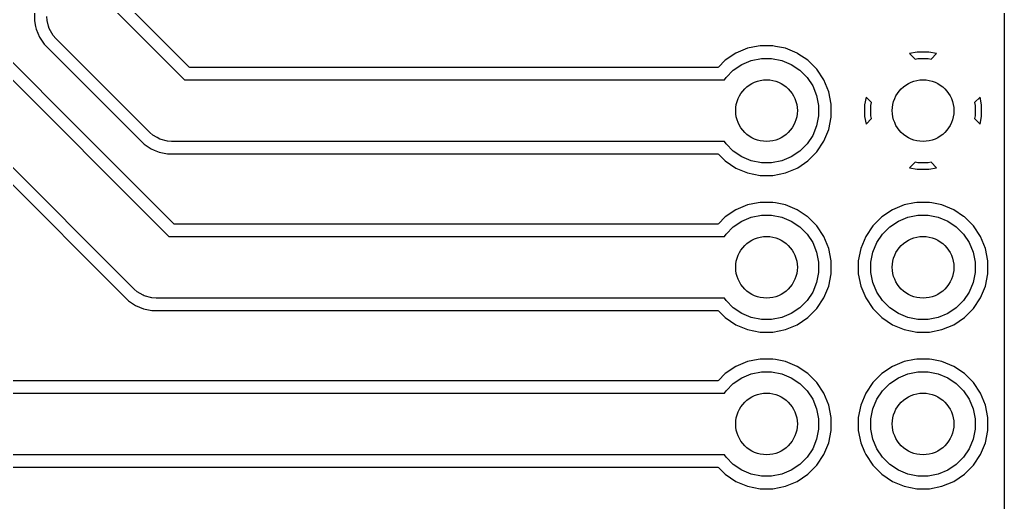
# Model space of a CAD drawing. Extents: x 1.77 to 4.61, y -4.15 to -1.95.
# Drawn here: x 3.983 to 4.612, y -3.75 to -3.442 of the extents above; entities that cross this region are included whole.
import ezdxf

# ---------------------------------------------------------------- set-up
doc = ezdxf.new("R2010")
doc.units = 0
doc.header["$MEASUREMENT"] = 0
doc.layers.add('BLACK', color=7, linetype='CONTINUOUS')

msp = doc.modelspace()

# ---------------------------------------------------------------- linework, layer by layer
at = {"layer": 'BLACK', "linetype": 'CONTINUOUS'}
for p, q in [((4.61189, -1.95045), (4.61189, -4.14955)), ((4.03969, -3.43185), (4.08815, -3.48031)), ((4.09129, -3.47229), (4.04771, -3.42871)), ((3.99242, -3.43728), (3.99242, -3.44272)), ((4.00048, -3.44257), (4.00031, -3.44)), ((3.99242, -3.44272), (3.99312, -3.44624)), ((3.99312, -3.44624), (3.99348, -3.44804)), ((4.00142, -3.44608), (4.00048, -3.44257)), ((4.00048, -3.44257), (4.00048, -3.44257)), ((4.00181, -3.44753), (4.00142, -3.44608)), ((3.99348, -3.44804), (3.99348, -3.44804)), ((3.99348, -3.44804), (3.99556, -3.45306)), ((4.00438, -3.45198), (4.00181, -3.44753)), ((4.00608, -3.45392), (4.00438, -3.45198)), ((4.00438, -3.45198), (4.00438, -3.45198)), ((4.02475, -3.51575), (3.96758, -3.45858)), ((3.99556, -3.45306), (3.99858, -3.45758)), ((3.99858, -3.45758), (3.99858, -3.45758)), ((3.99858, -3.45758), (4.05858, -3.51758)), ((4.06608, -3.51392), (4.00608, -3.45392)), ((4.45461, -3.4589), (4.44794, -3.46023)), ((4.45593, -3.45864), (4.45461, -3.4589)), ((4.46407, -3.45864), (4.45593, -3.45864)), ((4.46565, -3.45896), (4.46407, -3.45864)), ((4.47206, -3.46023), (4.46565, -3.45896)), ((4.44041, -3.46335), (4.43364, -3.46787)), ((4.44794, -3.46023), (4.44041, -3.46335)), ((4.44794, -3.46023), (4.44794, -3.46023)), ((4.47959, -3.46335), (4.47206, -3.46023)), ((4.47206, -3.46023), (4.47206, -3.46023)), ((4.47993, -3.46357), (4.47959, -3.46335)), ((4.48005, -3.46365), (4.47993, -3.46357)), ((4.48636, -3.46787), (4.48005, -3.46365)), ((4.55632, -3.4626), (4.55141, -3.46357)), ((4.55141, -3.46357), (4.5549, -3.46706)), ((4.56368, -3.4626), (4.55632, -3.4626)), ((4.56859, -3.46357), (4.56368, -3.4626)), ((4.5651, -3.46706), (4.56859, -3.46357)), ((3.96392, -3.46608), (4.07815, -3.58031)), ((4.43364, -3.46787), (4.42922, -3.47229)), ((4.43877, -3.47413), (4.44422, -3.47049)), ((4.44422, -3.47049), (4.45029, -3.46798)), ((4.45029, -3.46798), (4.45672, -3.4667)), ((4.45672, -3.4667), (4.46328, -3.4667)), ((4.46328, -3.4667), (4.46971, -3.46798)), ((4.46971, -3.46798), (4.47578, -3.47049)), ((4.47578, -3.47049), (4.48123, -3.47413)), ((4.49213, -3.47364), (4.48636, -3.46787)), ((4.5549, -3.46706), (4.55672, -3.4667)), ((4.55672, -3.4667), (4.56328, -3.4667)), ((4.56328, -3.4667), (4.5651, -3.46706)), ((4.09161, -3.47242), (4.09129, -3.47229)), ((4.4289, -3.47242), (4.09161, -3.47242)), ((4.42922, -3.47229), (4.4289, -3.47242)), ((4.43413, -3.47877), (4.43877, -3.47413)), ((4.48123, -3.47413), (4.48587, -3.47877)), ((4.49665, -3.48041), (4.49213, -3.47364)), ((4.08815, -3.48031), (4.4331, -3.48031)), ((4.4331, -3.48031), (4.43413, -3.47877)), ((4.48587, -3.47877), (4.48951, -3.48422)), ((4.48951, -3.48422), (4.49202, -3.49029)), ((4.49977, -3.48794), (4.49665, -3.48041)), ((4.49202, -3.49029), (4.4933, -3.49672)), ((4.50136, -3.49593), (4.49977, -3.48794)), ((4.4933, -3.49672), (4.4933, -3.50328)), ((4.50136, -3.49632), (4.50136, -3.49593)), ((4.50136, -3.50407), (4.50136, -3.49632)), ((4.52357, -3.49141), (4.5226, -3.49632)), ((4.5226, -3.49632), (4.5226, -3.50368)), ((4.52706, -3.4949), (4.52357, -3.49141)), ((4.5267, -3.49672), (4.52706, -3.4949)), ((4.5267, -3.50328), (4.5267, -3.49672)), ((4.59643, -3.49141), (4.59294, -3.4949)), ((4.59294, -3.4949), (4.5933, -3.49672)), ((4.5933, -3.49672), (4.5933, -3.50328)), ((4.5974, -3.49632), (4.59643, -3.49141)), ((4.5974, -3.50368), (4.5974, -3.49632)), ((4.05608, -3.61392), (3.94185, -3.49969)), ((4.4933, -3.50328), (4.49202, -3.50971)), ((4.52706, -3.5051), (4.5267, -3.50328)), ((4.5933, -3.50328), (4.59294, -3.5051)), ((3.93871, -3.50771), (4.05242, -3.62142)), ((4.49977, -3.51206), (4.50136, -3.50407)), ((4.5226, -3.50368), (4.52357, -3.50859)), ((4.52357, -3.50859), (4.52706, -3.5051)), ((4.59294, -3.5051), (4.59643, -3.50859)), ((4.59643, -3.50859), (4.5974, -3.50368)), ((4.08129, -3.57229), (4.02475, -3.51575)), ((4.06802, -3.51562), (4.06608, -3.51392)), ((4.07077, -3.51721), (4.06802, -3.51562)), ((4.06802, -3.51562), (4.06802, -3.51562)), ((4.48951, -3.51578), (4.48587, -3.52123)), ((4.49202, -3.50971), (4.48951, -3.51578)), ((4.49665, -3.51959), (4.49977, -3.51206)), ((4.05858, -3.51758), (4.06242, -3.52142)), ((4.06242, -3.52142), (4.06694, -3.52444)), ((4.07247, -3.51819), (4.07077, -3.51721)), ((4.07743, -3.51952), (4.07247, -3.51819)), ((4.08, -3.51969), (4.07743, -3.51952)), ((4.07743, -3.51952), (4.07743, -3.51952)), ((4.4331, -3.51969), (4.08, -3.51969)), ((4.43413, -3.52123), (4.4331, -3.51969)), ((4.43877, -3.52587), (4.43413, -3.52123)), ((4.48587, -3.52123), (4.48123, -3.52587)), ((4.49213, -3.52636), (4.49665, -3.51959)), ((4.06694, -3.52444), (4.06883, -3.52522)), ((4.06883, -3.52522), (4.07196, -3.52652)), ((4.07196, -3.52652), (4.07302, -3.52673)), ((4.07302, -3.52673), (4.07728, -3.52758)), ((4.07728, -3.52758), (4.4289, -3.52758)), ((4.4289, -3.52758), (4.42922, -3.52771)), ((4.42922, -3.52771), (4.43364, -3.53213)), ((4.44422, -3.52951), (4.43877, -3.52587)), ((4.48123, -3.52587), (4.47578, -3.52951)), ((4.48636, -3.53213), (4.49213, -3.52636)), ((4.43364, -3.53213), (4.44041, -3.53665)), ((4.45029, -3.53202), (4.44422, -3.52951)), ((4.45672, -3.5333), (4.45029, -3.53202)), ((4.46328, -3.5333), (4.45672, -3.5333)), ((4.46971, -3.53202), (4.46328, -3.5333)), ((4.47578, -3.52951), (4.46971, -3.53202)), ((4.47993, -3.53643), (4.48636, -3.53213)), ((4.5549, -3.53294), (4.55141, -3.53643)), ((4.55672, -3.5333), (4.5549, -3.53294)), ((4.56328, -3.5333), (4.55672, -3.5333)), ((4.5651, -3.53294), (4.56328, -3.5333)), ((4.56859, -3.53643), (4.5651, -3.53294)), ((4.44041, -3.53665), (4.44794, -3.53977)), ((4.44794, -3.53977), (4.45593, -3.54136)), ((4.46407, -3.54136), (4.47206, -3.53977)), ((4.47206, -3.53977), (4.47959, -3.53665)), ((4.47959, -3.53665), (4.47993, -3.53643)), ((4.55141, -3.53643), (4.55632, -3.5374)), ((4.55632, -3.5374), (4.56368, -3.5374)), ((4.56368, -3.5374), (4.56859, -3.53643)), ((4.45593, -3.54136), (4.45593, -3.54136)), ((4.45593, -3.54136), (4.46407, -3.54136)), ((4.46407, -3.54136), (4.46407, -3.54136)), ((4.45461, -3.5589), (4.44794, -3.56023)), ((4.45593, -3.55864), (4.45461, -3.5589)), ((4.46407, -3.55864), (4.45593, -3.55864)), ((4.46565, -3.55896), (4.46407, -3.55864)), ((4.47206, -3.56023), (4.46565, -3.55896)), ((4.55461, -3.5589), (4.54794, -3.56023)), ((4.55593, -3.55864), (4.55461, -3.5589)), ((4.56407, -3.55864), (4.55593, -3.55864)), ((4.56565, -3.55896), (4.56407, -3.55864)), ((4.57206, -3.56023), (4.56565, -3.55896)), ((4.44041, -3.56335), (4.43364, -3.56787)), ((4.44794, -3.56023), (4.44041, -3.56335)), ((4.44794, -3.56023), (4.44794, -3.56023)), ((4.47959, -3.56335), (4.47206, -3.56023)), ((4.47206, -3.56023), (4.47206, -3.56023)), ((4.48592, -3.56758), (4.47959, -3.56335)), ((4.54041, -3.56335), (4.53364, -3.56787)), ((4.54794, -3.56023), (4.54041, -3.56335)), ((4.54794, -3.56023), (4.54794, -3.56023)), ((4.57959, -3.56335), (4.57206, -3.56023)), ((4.57206, -3.56023), (4.57206, -3.56023)), ((4.58592, -3.56758), (4.57959, -3.56335)), ((4.08161, -3.57242), (4.08129, -3.57229)), ((4.4289, -3.57242), (4.08161, -3.57242)), ((4.42922, -3.57229), (4.4289, -3.57242)), ((4.43364, -3.56787), (4.42922, -3.57229)), ((4.43877, -3.57413), (4.44422, -3.57049)), ((4.44422, -3.57049), (4.45029, -3.56798)), ((4.45029, -3.56798), (4.45672, -3.5667)), ((4.45672, -3.5667), (4.46328, -3.5667)), ((4.46328, -3.5667), (4.46971, -3.56798)), ((4.46971, -3.56798), (4.47578, -3.57049)), ((4.47578, -3.57049), (4.48123, -3.57413)), ((4.48636, -3.56787), (4.48592, -3.56758)), ((4.49213, -3.57364), (4.48636, -3.56787)), ((4.53364, -3.56787), (4.52787, -3.57364)), ((4.53877, -3.57413), (4.54422, -3.57049)), ((4.54422, -3.57049), (4.55029, -3.56798)), ((4.55029, -3.56798), (4.55672, -3.5667)), ((4.55672, -3.5667), (4.56328, -3.5667)), ((4.56328, -3.5667), (4.56971, -3.56798)), ((4.56971, -3.56798), (4.57578, -3.57049)), ((4.57578, -3.57049), (4.58123, -3.57413)), ((4.58636, -3.56787), (4.58592, -3.56758)), ((4.59213, -3.57364), (4.58636, -3.56787)), ((4.4331, -3.58031), (4.43413, -3.57877)), ((4.43413, -3.57877), (4.43877, -3.57413)), ((4.48123, -3.57413), (4.48587, -3.57877)), ((4.48587, -3.57877), (4.48951, -3.58422)), ((4.49665, -3.58041), (4.49213, -3.57364)), ((4.52787, -3.57364), (4.52335, -3.58041)), ((4.53049, -3.58422), (4.53413, -3.57877)), ((4.53413, -3.57877), (4.53877, -3.57413)), ((4.58123, -3.57413), (4.58587, -3.57877)), ((4.58587, -3.57877), (4.58951, -3.58422)), ((4.59665, -3.58041), (4.59213, -3.57364)), ((4.07815, -3.58031), (4.4331, -3.58031)), ((4.48951, -3.58422), (4.49202, -3.59029)), ((4.49977, -3.58794), (4.49665, -3.58041)), ((4.52335, -3.58041), (4.52023, -3.58794)), ((4.52798, -3.59029), (4.53049, -3.58422)), ((4.58951, -3.58422), (4.59202, -3.59029)), ((4.59977, -3.58794), (4.59665, -3.58041)), ((4.49202, -3.59029), (4.4933, -3.59672)), ((4.50136, -3.59593), (4.49977, -3.58794)), ((4.52023, -3.58794), (4.51864, -3.59593)), ((4.52023, -3.58794), (4.52023, -3.58794)), ((4.5267, -3.59672), (4.52798, -3.59029)), ((4.59202, -3.59029), (4.5933, -3.59672)), ((4.60136, -3.59593), (4.59977, -3.58794)), ((4.4933, -3.59672), (4.4933, -3.60328)), ((4.50136, -3.60407), (4.50136, -3.59593)), ((4.51864, -3.59593), (4.51864, -3.60407)), ((4.5267, -3.60328), (4.5267, -3.59672)), ((4.5933, -3.59672), (4.5933, -3.60328)), ((4.60136, -3.60407), (4.60136, -3.59593)), ((4.4933, -3.60328), (4.49202, -3.60971)), ((4.52798, -3.60971), (4.5267, -3.60328)), ((4.5933, -3.60328), (4.59202, -3.60971)), ((4.49202, -3.60971), (4.48951, -3.61578)), ((4.49977, -3.61206), (4.50136, -3.60407)), ((4.51864, -3.60407), (4.52023, -3.61206)), ((4.53049, -3.61578), (4.52798, -3.60971)), ((4.59202, -3.60971), (4.58951, -3.61578)), ((4.59977, -3.61206), (4.60136, -3.60407)), ((4.05802, -3.61562), (4.05608, -3.61392)), ((4.06173, -3.61776), (4.05802, -3.61562)), ((4.05802, -3.61562), (4.05802, -3.61562)), ((4.48951, -3.61578), (4.48587, -3.62123)), ((4.49665, -3.61959), (4.49977, -3.61206)), ((4.52023, -3.61206), (4.52023, -3.61206)), ((4.52023, -3.61206), (4.52335, -3.61959)), ((4.53413, -3.62123), (4.53049, -3.61578)), ((4.58951, -3.61578), (4.58587, -3.62123)), ((4.59665, -3.61959), (4.59977, -3.61206)), ((4.05242, -3.62142), (4.05694, -3.62444)), ((4.06247, -3.61819), (4.06173, -3.61776)), ((4.06743, -3.61952), (4.06247, -3.61819)), ((4.07, -3.61969), (4.06743, -3.61952)), ((4.06743, -3.61952), (4.06743, -3.61952)), ((4.4331, -3.61969), (4.07, -3.61969)), ((4.43413, -3.62123), (4.4331, -3.61969)), ((4.43877, -3.62587), (4.43413, -3.62123)), ((4.48587, -3.62123), (4.48123, -3.62587)), ((4.49213, -3.62636), (4.49665, -3.61959)), ((4.52335, -3.61959), (4.52787, -3.62636)), ((4.53877, -3.62587), (4.53413, -3.62123)), ((4.58587, -3.62123), (4.58123, -3.62587)), ((4.59213, -3.62636), (4.59665, -3.61959)), ((4.05694, -3.62444), (4.06196, -3.62652)), ((4.06196, -3.62652), (4.06728, -3.62758)), ((4.06728, -3.62758), (4.06728, -3.62758)), ((4.06728, -3.62758), (4.4289, -3.62758)), ((4.4289, -3.62758), (4.42922, -3.62771)), ((4.42922, -3.62771), (4.43364, -3.63213)), ((4.44422, -3.62951), (4.43877, -3.62587)), ((4.48123, -3.62587), (4.47578, -3.62951)), ((4.48636, -3.63213), (4.49213, -3.62636)), ((4.52787, -3.62636), (4.52787, -3.62636)), ((4.52787, -3.62636), (4.53364, -3.63213)), ((4.54422, -3.62951), (4.53877, -3.62587)), ((4.58123, -3.62587), (4.57578, -3.62951)), ((4.58636, -3.63213), (4.59213, -3.62636)), ((4.43364, -3.63213), (4.44041, -3.63665)), ((4.45029, -3.63202), (4.44422, -3.62951)), ((4.45672, -3.6333), (4.45029, -3.63202)), ((4.46328, -3.6333), (4.45672, -3.6333)), ((4.46971, -3.63202), (4.46328, -3.6333)), ((4.47578, -3.62951), (4.46971, -3.63202)), ((4.47959, -3.63665), (4.48636, -3.63213)), ((4.53364, -3.63213), (4.54041, -3.63665)), ((4.55029, -3.63202), (4.54422, -3.62951)), ((4.55672, -3.6333), (4.55029, -3.63202)), ((4.56328, -3.6333), (4.55672, -3.6333)), ((4.56971, -3.63202), (4.56328, -3.6333)), ((4.57578, -3.62951), (4.56971, -3.63202)), ((4.57959, -3.63665), (4.58636, -3.63213)), ((4.44041, -3.63665), (4.44794, -3.63977)), ((4.44794, -3.63977), (4.45593, -3.64136)), ((4.45593, -3.64136), (4.45593, -3.64136)), ((4.45593, -3.64136), (4.46407, -3.64136)), ((4.46407, -3.64136), (4.47206, -3.63977)), ((4.46407, -3.64136), (4.46407, -3.64136)), ((4.47206, -3.63977), (4.47959, -3.63665)), ((4.54041, -3.63665), (4.54794, -3.63977)), ((4.54794, -3.63977), (4.55593, -3.64136)), ((4.55593, -3.64136), (4.55593, -3.64136)), ((4.55593, -3.64136), (4.56407, -3.64136)), ((4.56407, -3.64136), (4.57206, -3.63977)), ((4.56407, -3.64136), (4.56407, -3.64136)), ((4.57206, -3.63977), (4.57959, -3.63665)), ((4.44794, -3.66023), (4.44041, -3.66335)), ((4.45461, -3.6589), (4.44794, -3.66023)), ((4.44794, -3.66023), (4.44794, -3.66023)), ((4.45593, -3.65864), (4.45461, -3.6589)), ((4.46407, -3.65864), (4.45593, -3.65864)), ((4.46565, -3.65896), (4.46407, -3.65864)), ((4.47206, -3.66023), (4.46565, -3.65896)), ((4.47959, -3.66335), (4.47206, -3.66023)), ((4.47206, -3.66023), (4.47206, -3.66023)), ((4.54794, -3.66023), (4.54041, -3.66335)), ((4.55461, -3.6589), (4.54794, -3.66023)), ((4.54794, -3.66023), (4.54794, -3.66023)), ((4.55593, -3.65864), (4.55461, -3.6589)), ((4.56407, -3.65864), (4.55593, -3.65864)), ((4.56565, -3.65896), (4.56407, -3.65864)), ((4.57206, -3.66023), (4.56565, -3.65896)), ((4.57959, -3.66335), (4.57206, -3.66023)), ((4.57206, -3.66023), (4.57206, -3.66023)), ((4.44041, -3.66335), (4.43364, -3.66787)), ((4.45029, -3.66798), (4.45672, -3.6667)), ((4.45672, -3.6667), (4.46328, -3.6667)), ((4.46328, -3.6667), (4.46971, -3.66798)), ((4.48636, -3.66787), (4.47959, -3.66335)), ((4.54041, -3.66335), (4.53364, -3.66787)), ((4.55029, -3.66798), (4.55672, -3.6667)), ((4.55672, -3.6667), (4.56328, -3.6667)), ((4.56328, -3.6667), (4.56971, -3.66798)), ((4.58636, -3.66787), (4.57959, -3.66335)), ((4.4289, -3.67242), (3.82045, -3.67242)), ((4.42922, -3.67229), (4.4289, -3.67242)), ((4.43364, -3.66787), (4.42922, -3.67229)), ((4.43877, -3.67413), (4.44422, -3.67049)), ((4.44422, -3.67049), (4.45029, -3.66798)), ((4.46971, -3.66798), (4.47578, -3.67049)), ((4.47578, -3.67049), (4.48123, -3.67413)), ((4.49213, -3.67364), (4.48636, -3.66787)), ((4.48636, -3.66787), (4.48636, -3.66787)), ((4.53364, -3.66787), (4.52787, -3.67364)), ((4.53877, -3.67413), (4.54422, -3.67049)), ((4.54422, -3.67049), (4.55029, -3.66798)), ((4.56971, -3.66798), (4.57578, -3.67049)), ((4.57578, -3.67049), (4.58123, -3.67413)), ((4.59213, -3.67364), (4.58636, -3.66787)), ((4.58636, -3.66787), (4.58636, -3.66787)), ((4.4331, -3.68031), (4.43413, -3.67877)), ((4.43413, -3.67877), (4.43877, -3.67413)), ((4.48123, -3.67413), (4.48587, -3.67877)), ((4.48587, -3.67877), (4.48951, -3.68422)), ((4.49665, -3.68041), (4.49213, -3.67364)), ((4.52787, -3.67364), (4.52335, -3.68041)), ((4.53049, -3.68422), (4.53413, -3.67877)), ((4.53413, -3.67877), (4.53877, -3.67413)), ((4.58123, -3.67413), (4.58587, -3.67877)), ((4.58587, -3.67877), (4.58951, -3.68422)), ((4.59665, -3.68041), (4.59213, -3.67364)), ((2.56, -3.68031), (4.4331, -3.68031)), ((4.48951, -3.68422), (4.49202, -3.69029)), ((4.49977, -3.68794), (4.49665, -3.68041)), ((4.52335, -3.68041), (4.52023, -3.68794)), ((4.52798, -3.69029), (4.53049, -3.68422)), ((4.58951, -3.68422), (4.59202, -3.69029)), ((4.59977, -3.68794), (4.59665, -3.68041)), ((4.49202, -3.69029), (4.4933, -3.69672)), ((4.50136, -3.69593), (4.49977, -3.68794)), ((4.52023, -3.68794), (4.51864, -3.69593)), ((4.52023, -3.68794), (4.52023, -3.68794)), ((4.5267, -3.69672), (4.52798, -3.69029)), ((4.59202, -3.69029), (4.5933, -3.69672)), ((4.60136, -3.69593), (4.59977, -3.68794)), ((4.4933, -3.69672), (4.4933, -3.70328)), ((4.50136, -3.70407), (4.50136, -3.69593)), ((4.51864, -3.69593), (4.51864, -3.70407)), ((4.5267, -3.70328), (4.5267, -3.69672)), ((4.5933, -3.69672), (4.5933, -3.70328)), ((4.60136, -3.70407), (4.60136, -3.69593)), ((4.4933, -3.70328), (4.49202, -3.70971)), ((4.49977, -3.71206), (4.50136, -3.70407)), ((4.51864, -3.70407), (4.52023, -3.71206)), ((4.52798, -3.70971), (4.5267, -3.70328)), ((4.5933, -3.70328), (4.59202, -3.70971)), ((4.59977, -3.71206), (4.60136, -3.70407)), ((4.49202, -3.70971), (4.48951, -3.71578)), ((4.53049, -3.71578), (4.52798, -3.70971)), ((4.59202, -3.70971), (4.58951, -3.71578)), ((4.48951, -3.71578), (4.48587, -3.72123)), ((4.49665, -3.71959), (4.49977, -3.71206)), ((4.52023, -3.71206), (4.52023, -3.71206)), ((4.52023, -3.71206), (4.52264, -3.71789)), ((4.53413, -3.72123), (4.53049, -3.71578)), ((4.58951, -3.71578), (4.58587, -3.72123)), ((4.59665, -3.71959), (4.59977, -3.71206)), ((4.4331, -3.71969), (2.56815, -3.71969)), ((4.43413, -3.72123), (4.4331, -3.71969)), ((4.43877, -3.72587), (4.43413, -3.72123)), ((4.48587, -3.72123), (4.48123, -3.72587)), ((4.49213, -3.72636), (4.49665, -3.71959)), ((4.52264, -3.71789), (4.52335, -3.71959)), ((4.52335, -3.71959), (4.52787, -3.72636)), ((4.53877, -3.72587), (4.53413, -3.72123)), ((4.58587, -3.72123), (4.58123, -3.72587)), ((4.59213, -3.72636), (4.59665, -3.71959)), ((2.57161, -3.72758), (4.4289, -3.72758)), ((4.4289, -3.72758), (4.42922, -3.72771)), ((4.42922, -3.72771), (4.43364, -3.73213)), ((4.44422, -3.72951), (4.43877, -3.72587)), ((4.45029, -3.73202), (4.44422, -3.72951)), ((4.47578, -3.72951), (4.46971, -3.73202)), ((4.48123, -3.72587), (4.47578, -3.72951)), ((4.48636, -3.73213), (4.49213, -3.72636)), ((4.52787, -3.72636), (4.53364, -3.73213)), ((4.54422, -3.72951), (4.53877, -3.72587)), ((4.55029, -3.73202), (4.54422, -3.72951)), ((4.57578, -3.72951), (4.56971, -3.73202)), ((4.58123, -3.72587), (4.57578, -3.72951)), ((4.58636, -3.73213), (4.59213, -3.72636)), ((4.43364, -3.73213), (4.44041, -3.73665)), ((4.45672, -3.7333), (4.45029, -3.73202)), ((4.46328, -3.7333), (4.45672, -3.7333)), ((4.46971, -3.73202), (4.46328, -3.7333)), ((4.47959, -3.73665), (4.48636, -3.73213)), ((4.53364, -3.73213), (4.54041, -3.73665)), ((4.55672, -3.7333), (4.55029, -3.73202)), ((4.56328, -3.7333), (4.55672, -3.7333)), ((4.56971, -3.73202), (4.56328, -3.7333)), ((4.57959, -3.73665), (4.58636, -3.73213)), ((4.44041, -3.73665), (4.44794, -3.73977)), ((4.44794, -3.73977), (4.45593, -3.74136)), ((4.45593, -3.74136), (4.45593, -3.74136)), ((4.45593, -3.74136), (4.46407, -3.74136)), ((4.46407, -3.74136), (4.47206, -3.73977)), ((4.46407, -3.74136), (4.46407, -3.74136)), ((4.47206, -3.73977), (4.47959, -3.73665)), ((4.54041, -3.73665), (4.54794, -3.73977)), ((4.54794, -3.73977), (4.55593, -3.74136)), ((4.55593, -3.74136), (4.55593, -3.74136)), ((4.55593, -3.74136), (4.56407, -3.74136)), ((4.56407, -3.74136), (4.57206, -3.73977)), ((4.56407, -3.74136), (4.56407, -3.74136)), ((4.57206, -3.73977), (4.57959, -3.73665))]:
    msp.add_line(p, q, dxfattribs=at)
at = {"layer": 'BLACK'}
for centre in [(4.46, -3.5), (4.56, -3.5), (4.46, -3.6), (4.56, -3.6), (4.46, -3.7), (4.56, -3.7)]:
    msp.add_circle(centre, 0.01969, dxfattribs=at)

doc.saveas('drawing.dxf')
